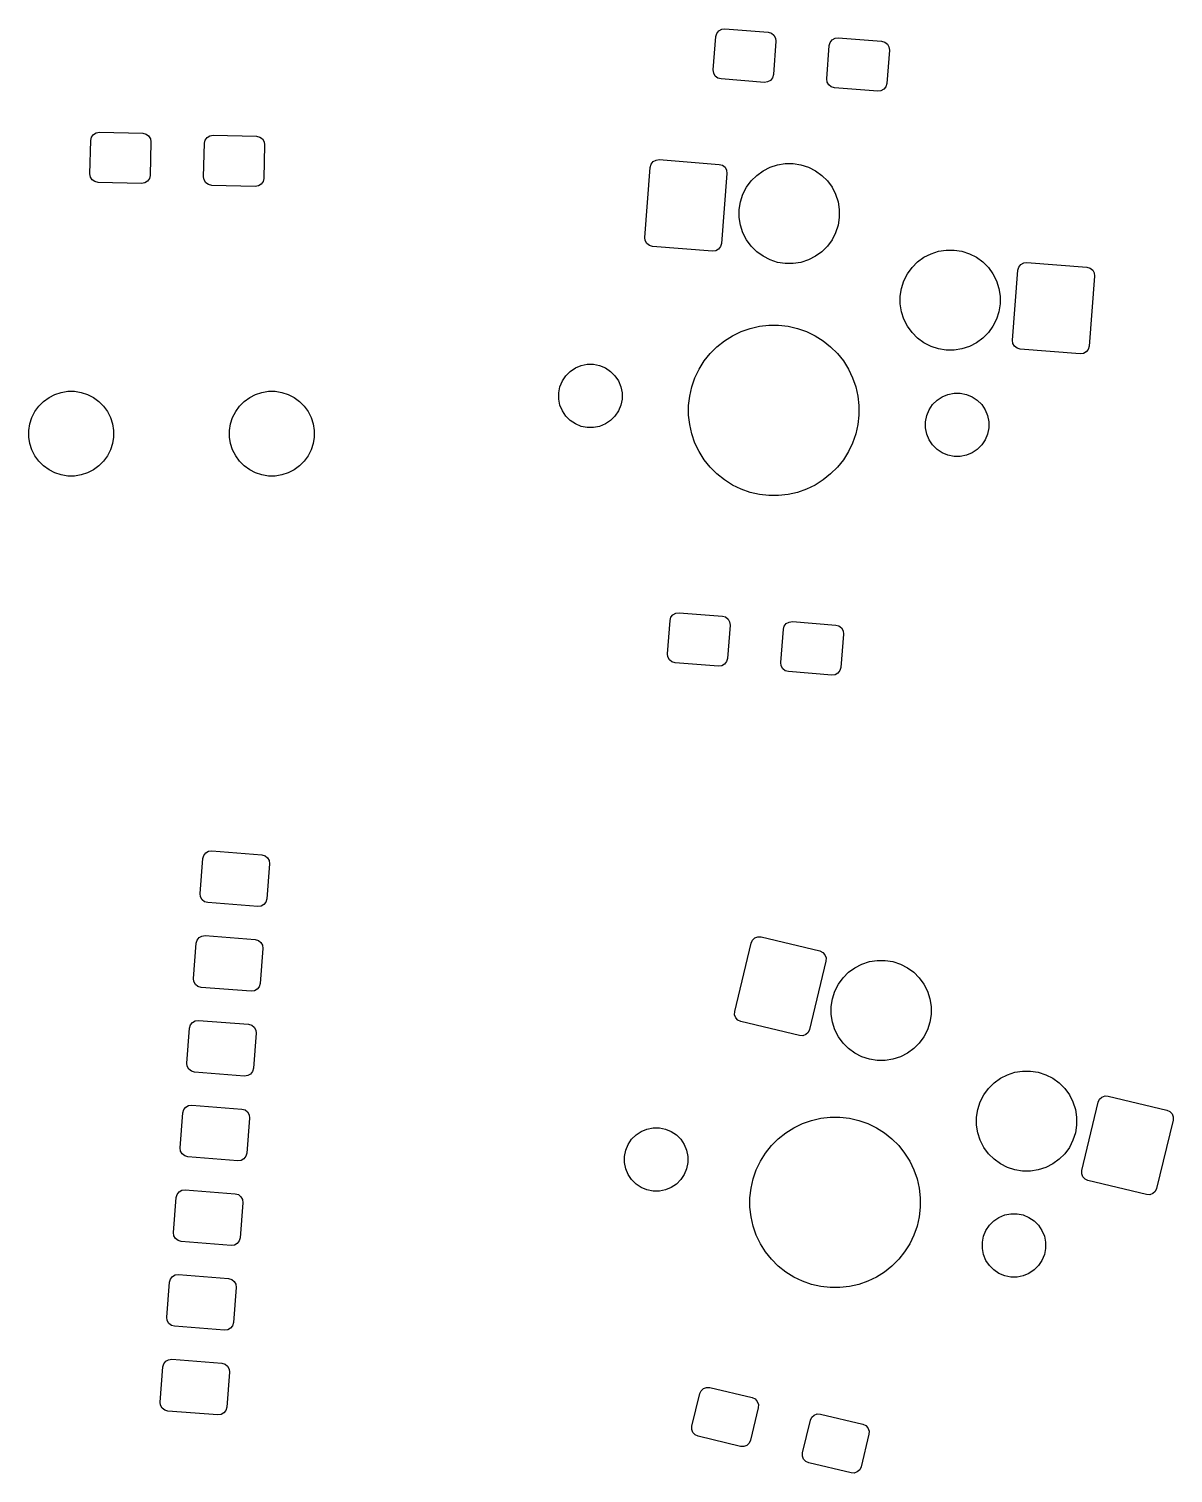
# Model space of a CAD drawing. Extents: x -173 to 103, y -39 to 58.
# Drawn here: x -110.72 to -76.5, y -30.31 to 12.85 of the extents above; entities that cross this region are included whole.
import ezdxf

# ---------------------------------------------------------------- set-up
doc = ezdxf.new("R2010")
doc.units = 0
doc.layers.add('BLACK', color=7, linetype='CONTINUOUS')

msp = doc.modelspace()

# ---------------------------------------------------------------- linework, layer by layer
at = {"layer": 'BLACK', "linetype": 'CONTINUOUS'}
for p, q in [((-90.250358, 11.62466), (-90.171899, 12.621577)), ((-90.171899, 12.621577), (-90.145421, 12.71546)), ((-90.145421, 12.71546), (-90.085032, 12.792064)), ((-90.085032, 12.792064), (-89.999924, 12.839726)), ((-89.999924, 12.839726), (-89.903055, 12.851191)), ((-89.903055, 12.851191), (-88.607062, 12.749195)), ((-88.607062, 12.749195), (-88.513179, 12.722717)), ((-88.513179, 12.722717), (-88.436575, 12.662328)), ((-88.436575, 12.662328), (-88.388913, 12.57722)), ((-88.388913, 12.57722), (-88.377448, 12.48035)), ((-86.755903, 12.4487), (-86.695514, 12.525304)), ((-86.695514, 12.525304), (-86.610406, 12.572966)), ((-86.610406, 12.572966), (-86.513537, 12.584431)), ((-86.513537, 12.584431), (-85.217544, 12.482435)), ((-88.377448, 12.48035), (-88.455907, 11.483433)), ((-86.86084, 11.3579), (-86.782381, 12.354817)), ((-86.782381, 12.354817), (-86.755903, 12.4487)), ((-85.217544, 12.482435), (-85.123661, 12.455957)), ((-85.123661, 12.455957), (-85.047057, 12.395568)), ((-84.98793, 12.21359), (-85.066389, 11.216673)), ((-85.047057, 12.395568), (-84.999395, 12.31046)), ((-84.999395, 12.31046), (-84.98793, 12.21359)), ((-90.238893, 11.52779), (-90.250358, 11.62466)), ((-90.191231, 11.442682), (-90.238893, 11.52779)), ((-90.114627, 11.382293), (-90.191231, 11.442682)), ((-90.020744, 11.355815), (-90.114627, 11.382293)), ((-88.724751, 11.253819), (-90.020744, 11.355815)), ((-88.627882, 11.265284), (-88.724751, 11.253819)), ((-88.542774, 11.312946), (-88.627882, 11.265284)), ((-88.482385, 11.38955), (-88.542774, 11.312946)), ((-88.455907, 11.483433), (-88.482385, 11.38955)), ((-86.849375, 11.26103), (-86.86084, 11.3579)), ((-86.801713, 11.175922), (-86.849375, 11.26103)), ((-86.725109, 11.115533), (-86.801713, 11.175922)), ((-86.631226, 11.089055), (-86.725109, 11.115533)), ((-85.335233, 10.987059), (-86.631226, 11.089055)), ((-85.238364, 10.998524), (-85.335233, 10.987059)), ((-85.153256, 11.046186), (-85.238364, 10.998524)), ((-85.092867, 11.12279), (-85.153256, 11.046186)), ((-85.066389, 11.216673), (-85.092867, 11.12279)), ((-108.890255, 8.520949), (-108.864078, 9.520606)), ((-108.864078, 9.520606), (-108.84255, 9.615746)), ((-108.84255, 9.615746), (-108.786253, 9.695406)), ((-108.786253, 9.695406), (-108.703756, 9.747457)), ((-108.703756, 9.747457), (-108.60762, 9.763976)), ((-108.60762, 9.763976), (-107.308065, 9.729946)), ((-107.308065, 9.729946), (-107.212925, 9.708418)), ((-107.212925, 9.708418), (-107.133265, 9.652121)), ((-107.133265, 9.652121), (-107.081214, 9.569624)), ((-107.081214, 9.569624), (-107.064695, 9.473487)), ((-105.465244, 9.431604), (-105.443716, 9.526744)), ((-105.443716, 9.526744), (-105.387419, 9.606404)), ((-105.387419, 9.606404), (-105.304922, 9.658455)), ((-105.304922, 9.658455), (-105.208786, 9.674974)), ((-105.208786, 9.674974), (-103.909231, 9.640944)), ((-103.909231, 9.640944), (-103.814091, 9.619416)), ((-103.814091, 9.619416), (-103.734431, 9.563119)), ((-103.734431, 9.563119), (-103.68238, 9.480622)), ((-107.064695, 9.473487), (-107.090872, 8.47383)), ((-105.491421, 8.431947), (-105.465244, 9.431604)), ((-103.665861, 9.384485), (-103.692038, 8.384828)), ((-103.68238, 9.480622), (-103.665861, 9.384485)), ((-92.299343, 6.619993), (-92.134579, 8.713519)), ((-92.134579, 8.713519), (-92.108101, 8.807402)), ((-92.108101, 8.807402), (-92.047712, 8.884006)), ((-92.047712, 8.884006), (-91.962604, 8.931669)), ((-91.962604, 8.931669), (-91.865735, 8.943134)), ((-91.865735, 8.943134), (-90.071284, 8.801907)), ((-90.071284, 8.801907), (-89.977401, 8.77543)), ((-89.977401, 8.77543), (-89.900797, 8.71504)), ((-89.900797, 8.71504), (-89.853134, 8.629932)), ((-88.76381, 8.612265), (-88.554087, 8.719124)), ((-88.554087, 8.719124), (-88.33023, 8.79186)), ((-88.33023, 8.79186), (-88.097751, 8.828681)), ((-88.097751, 8.828681), (-87.862373, 8.828681)), ((-87.862373, 8.828681), (-87.629894, 8.79186)), ((-87.629894, 8.79186), (-87.406037, 8.719124)), ((-87.406037, 8.719124), (-87.196314, 8.612265)), ((-108.873736, 8.424812), (-108.890255, 8.520949)), ((-108.821685, 8.342315), (-108.873736, 8.424812)), ((-108.742025, 8.286018), (-108.821685, 8.342315)), ((-108.646885, 8.26449), (-108.742025, 8.286018)), ((-107.34733, 8.23046), (-108.646885, 8.26449)), ((-107.251194, 8.246979), (-107.34733, 8.23046)), ((-107.168697, 8.29903), (-107.251194, 8.246979)), ((-107.1124, 8.37869), (-107.168697, 8.29903)), ((-107.090872, 8.47383), (-107.1124, 8.37869)), ((-105.474902, 8.33581), (-105.491421, 8.431947)), ((-105.422851, 8.253313), (-105.474902, 8.33581)), ((-105.343191, 8.197016), (-105.422851, 8.253313)), ((-103.769863, 8.210028), (-103.85236, 8.157977)), ((-103.713566, 8.289688), (-103.769863, 8.210028)), ((-103.692038, 8.384828), (-103.713566, 8.289688)), ((-89.841669, 8.533063), (-90.006433, 6.439537)), ((-89.853134, 8.629932), (-89.841669, 8.533063)), ((-89.259022, 8.117053), (-89.120671, 8.307477)), ((-89.120671, 8.307477), (-88.954234, 8.473914)), ((-88.954234, 8.473914), (-88.76381, 8.612265)), ((-87.196314, 8.612265), (-87.00589, 8.473914)), ((-87.00589, 8.473914), (-86.839453, 8.307477)), ((-86.839453, 8.307477), (-86.701102, 8.117053)), ((-105.248051, 8.175488), (-105.343191, 8.197016)), ((-103.948496, 8.141458), (-105.248051, 8.175488)), ((-103.85236, 8.157977), (-103.948496, 8.141458)), ((-89.438617, 7.683473), (-89.365881, 7.90733)), ((-89.365881, 7.90733), (-89.259022, 8.117053)), ((-86.701102, 8.117053), (-86.594243, 7.90733)), ((-86.594243, 7.90733), (-86.521507, 7.683473)), ((-89.475438, 7.450994), (-89.438617, 7.683473)), ((-89.475438, 7.215616), (-89.475438, 7.450994)), ((-86.521507, 7.683473), (-86.484686, 7.450994)), ((-86.484686, 7.450994), (-86.484686, 7.215616)), ((-89.438617, 6.983137), (-89.475438, 7.215616)), ((-89.365881, 6.75928), (-89.438617, 6.983137)), ((-86.521507, 6.983137), (-86.594243, 6.75928)), ((-86.484686, 7.215616), (-86.521507, 6.983137)), ((-92.287878, 6.523124), (-92.299343, 6.619993)), ((-92.240215, 6.438016), (-92.287878, 6.523124)), ((-89.259022, 6.549557), (-89.365881, 6.75928)), ((-89.120671, 6.359133), (-89.259022, 6.549557)), ((-86.701102, 6.549557), (-86.839453, 6.359133)), ((-86.594243, 6.75928), (-86.701102, 6.549557)), ((-92.163611, 6.377626), (-92.240215, 6.438016)), ((-92.069728, 6.351149), (-92.163611, 6.377626)), ((-90.275277, 6.209922), (-92.069728, 6.351149)), ((-90.178408, 6.221387), (-90.275277, 6.209922)), ((-90.0933, 6.26905), (-90.178408, 6.221387)), ((-90.032911, 6.345654), (-90.0933, 6.26905)), ((-90.006433, 6.439537), (-90.032911, 6.345654)), ((-88.954234, 6.192696), (-89.120671, 6.359133)), ((-88.76381, 6.054345), (-88.954234, 6.192696)), ((-88.554087, 5.947486), (-88.76381, 6.054345)), ((-87.196314, 6.054345), (-87.406037, 5.947486)), ((-87.00589, 6.192696), (-87.196314, 6.054345)), ((-86.839453, 6.359133), (-87.00589, 6.192696)), ((-83.951834, 6.026752), (-83.742111, 6.133611)), ((-83.742111, 6.133611), (-83.518254, 6.206347)), ((-83.518254, 6.206347), (-83.285775, 6.243168)), ((-83.285775, 6.243168), (-83.050397, 6.243168)), ((-83.050397, 6.243168), (-82.817918, 6.206347)), ((-82.817918, 6.206347), (-82.594061, 6.133611)), ((-82.594061, 6.133611), (-82.384338, 6.026752)), ((-88.33023, 5.87475), (-88.554087, 5.947486)), ((-88.097751, 5.837929), (-88.33023, 5.87475)), ((-87.862373, 5.837929), (-88.097751, 5.837929)), ((-87.629894, 5.87475), (-87.862373, 5.837929)), ((-87.406037, 5.947486), (-87.629894, 5.87475)), ((-84.447046, 5.53154), (-84.308695, 5.721964)), ((-84.308695, 5.721964), (-84.142258, 5.888401)), ((-84.142258, 5.888401), (-83.951834, 6.026752)), ((-82.384338, 6.026752), (-82.193914, 5.888401)), ((-82.193914, 5.888401), (-82.027477, 5.721964)), ((-82.027477, 5.721964), (-81.889126, 5.53154)), ((-81.306479, 3.548033), (-81.141715, 5.641559)), ((-81.141715, 5.641559), (-81.115237, 5.735442)), ((-81.115237, 5.735442), (-81.054848, 5.812046)), ((-81.054848, 5.812046), (-80.96974, 5.859709)), ((-80.96974, 5.859709), (-80.872871, 5.871174)), ((-80.872871, 5.871174), (-79.07842, 5.729947)), ((-79.07842, 5.729947), (-78.984537, 5.70347)), ((-78.984537, 5.70347), (-78.907933, 5.64308)), ((-78.907933, 5.64308), (-78.86027, 5.557972)), ((-84.626641, 5.09796), (-84.553905, 5.321817)), ((-84.553905, 5.321817), (-84.447046, 5.53154)), ((-81.889126, 5.53154), (-81.782267, 5.321817)), ((-81.782267, 5.321817), (-81.709531, 5.09796)), ((-78.848805, 5.461103), (-79.013569, 3.367577)), ((-78.86027, 5.557972), (-78.848805, 5.461103)), ((-84.663462, 4.865481), (-84.626641, 5.09796)), ((-84.663462, 4.630103), (-84.663462, 4.865481)), ((-81.709531, 5.09796), (-81.67271, 4.865481)), ((-81.67271, 4.865481), (-81.67271, 4.630103)), ((-84.626641, 4.397624), (-84.663462, 4.630103)), ((-84.553905, 4.173767), (-84.626641, 4.397624)), ((-81.709531, 4.397624), (-81.782267, 4.173767)), ((-81.67271, 4.630103), (-81.709531, 4.397624)), ((-89.418814, 3.807386), (-89.148902, 3.901832)), ((-89.148902, 3.901832), (-88.870112, 3.965464)), ((-88.870112, 3.965464), (-88.585951, 3.997481)), ((-88.585951, 3.997481), (-88.299991, 3.997481)), ((-88.299991, 3.997481), (-88.01583, 3.965464)), ((-88.01583, 3.965464), (-87.73704, 3.901832)), ((-87.73704, 3.901832), (-87.467128, 3.807386)), ((-84.447046, 3.964044), (-84.553905, 4.173767)), ((-84.308695, 3.77362), (-84.447046, 3.964044)), ((-81.889126, 3.964044), (-82.027477, 3.77362)), ((-81.782267, 4.173767), (-81.889126, 3.964044)), ((-90.142155, 3.352881), (-89.918583, 3.531173)), ((-89.918583, 3.531173), (-89.676454, 3.683313)), ((-89.676454, 3.683313), (-89.418814, 3.807386)), ((-87.467128, 3.807386), (-87.209488, 3.683313)), ((-87.209488, 3.683313), (-86.967359, 3.531173)), ((-86.967359, 3.531173), (-86.743787, 3.352881)), ((-84.142258, 3.607183), (-84.308695, 3.77362)), ((-83.951834, 3.468832), (-84.142258, 3.607183)), ((-83.742111, 3.361973), (-83.951834, 3.468832)), ((-82.384338, 3.468832), (-82.594061, 3.361973)), ((-82.193914, 3.607183), (-82.384338, 3.468832)), ((-82.027477, 3.77362), (-82.193914, 3.607183)), ((-81.295014, 3.451164), (-81.306479, 3.548033)), ((-90.522651, 2.927105), (-90.344359, 3.150677)), ((-90.344359, 3.150677), (-90.142155, 3.352881)), ((-86.743787, 3.352881), (-86.541583, 3.150677)), ((-86.541583, 3.150677), (-86.363291, 2.927105)), ((-83.518254, 3.289237), (-83.742111, 3.361973)), ((-83.285775, 3.252416), (-83.518254, 3.289237)), ((-83.050397, 3.252416), (-83.285775, 3.252416)), ((-82.817918, 3.289237), (-83.050397, 3.252416)), ((-82.594061, 3.361973), (-82.817918, 3.289237)), ((-81.247351, 3.366056), (-81.295014, 3.451164)), ((-81.170747, 3.305666), (-81.247351, 3.366056)), ((-81.076864, 3.279189), (-81.170747, 3.305666)), ((-79.282413, 3.137962), (-81.076864, 3.279189)), ((-79.185544, 3.149427), (-79.282413, 3.137962)), ((-79.100436, 3.19709), (-79.185544, 3.149427)), ((-79.040047, 3.273694), (-79.100436, 3.19709)), ((-79.013569, 3.367577), (-79.040047, 3.273694)), ((-94.660376, 2.485692), (-94.52869, 2.617378)), ((-94.52869, 2.617378), (-94.373843, 2.720843)), ((-94.373843, 2.720843), (-94.201786, 2.792111)), ((-94.201786, 2.792111), (-94.019132, 2.828443)), ((-94.019132, 2.828443), (-93.8329, 2.828443)), ((-93.8329, 2.828443), (-93.650246, 2.792111)), ((-93.650246, 2.792111), (-93.478189, 2.720843)), ((-93.478189, 2.720843), (-93.323342, 2.617378)), ((-93.323342, 2.617378), (-93.191656, 2.485692)), ((-90.798864, 2.427336), (-90.674791, 2.684976)), ((-90.674791, 2.684976), (-90.522651, 2.927105)), ((-86.363291, 2.927105), (-86.211151, 2.684976)), ((-86.211151, 2.684976), (-86.087078, 2.427336)), ((-94.871441, 1.976134), (-94.835109, 2.158788)), ((-94.835109, 2.158788), (-94.763841, 2.330845)), ((-94.763841, 2.330845), (-94.660376, 2.485692)), ((-93.191656, 2.485692), (-93.088191, 2.330845)), ((-93.088191, 2.330845), (-93.016923, 2.158788)), ((-93.016923, 2.158788), (-92.980591, 1.976134)), ((-90.89331, 2.157424), (-90.798864, 2.427336)), ((-86.087078, 2.427336), (-85.992632, 2.157424)), ((-110.273771, 1.720598), (-110.112545, 1.837735)), ((-110.112545, 1.837735), (-109.93498, 1.928209)), ((-109.93498, 1.928209), (-109.745448, 1.989792)), ((-109.745448, 1.989792), (-109.548615, 2.020967)), ((-109.548615, 2.020967), (-109.349329, 2.020967)), ((-109.349329, 2.020967), (-109.152496, 1.989792)), ((-109.152496, 1.989792), (-108.962964, 1.928209)), ((-108.962964, 1.928209), (-108.785399, 1.837735)), ((-108.785399, 1.837735), (-108.624173, 1.720598)), ((-104.273771, 1.720598), (-104.112545, 1.837735)), ((-104.112545, 1.837735), (-103.93498, 1.928209)), ((-103.93498, 1.928209), (-103.745448, 1.989792)), ((-103.745448, 1.989792), (-103.548615, 2.020967)), ((-103.548615, 2.020967), (-103.349329, 2.020967)), ((-103.349329, 2.020967), (-103.152496, 1.989792)), ((-103.152496, 1.989792), (-102.962964, 1.928209)), ((-102.962964, 1.928209), (-102.785399, 1.837735)), ((-102.785399, 1.837735), (-102.624173, 1.720598)), ((-94.871441, 1.789902), (-94.871441, 1.976134)), ((-94.835109, 1.607248), (-94.871441, 1.789902)), ((-92.980591, 1.789902), (-93.016923, 1.607248)), ((-92.980591, 1.976134), (-92.980591, 1.789902)), ((-90.988959, 1.594473), (-90.956942, 1.878634)), ((-90.956942, 1.878634), (-90.89331, 2.157424)), ((-85.992632, 2.157424), (-85.929, 1.878634)), ((-85.929, 1.878634), (-85.896983, 1.594473)), ((-83.694286, 1.622642), (-83.5626, 1.754328)), ((-83.5626, 1.754328), (-83.407753, 1.857793)), ((-83.407753, 1.857793), (-83.235696, 1.929061)), ((-83.235696, 1.929061), (-83.053042, 1.965393)), ((-83.053042, 1.965393), (-82.86681, 1.965393)), ((-82.86681, 1.965393), (-82.684156, 1.929061)), ((-82.684156, 1.929061), (-82.512099, 1.857793)), ((-82.512099, 1.857793), (-82.357252, 1.754328)), ((-82.357252, 1.754328), (-82.225566, 1.622642)), ((-110.622299, 1.24089), (-110.531825, 1.418455)), ((-110.531825, 1.418455), (-110.414688, 1.579681)), ((-110.414688, 1.579681), (-110.273771, 1.720598)), ((-108.624173, 1.720598), (-108.483256, 1.579681)), ((-108.483256, 1.579681), (-108.366119, 1.418455)), ((-108.366119, 1.418455), (-108.275645, 1.24089)), ((-104.622299, 1.24089), (-104.531825, 1.418455)), ((-104.531825, 1.418455), (-104.414688, 1.579681)), ((-104.414688, 1.579681), (-104.273771, 1.720598)), ((-102.624173, 1.720598), (-102.483256, 1.579681)), ((-102.483256, 1.579681), (-102.366119, 1.418455)), ((-102.366119, 1.418455), (-102.275645, 1.24089)), ((-94.763841, 1.435191), (-94.835109, 1.607248)), ((-94.660376, 1.280344), (-94.763841, 1.435191)), ((-93.088191, 1.435191), (-93.191656, 1.280344)), ((-93.016923, 1.607248), (-93.088191, 1.435191)), ((-90.988959, 1.308513), (-90.988959, 1.594473)), ((-90.956942, 1.024352), (-90.988959, 1.308513)), ((-85.896983, 1.308513), (-85.929, 1.024352)), ((-85.896983, 1.594473), (-85.896983, 1.308513)), ((-83.905351, 1.113084), (-83.869019, 1.295738)), ((-83.869019, 1.295738), (-83.797751, 1.467795)), ((-83.797751, 1.467795), (-83.694286, 1.622642)), ((-82.225566, 1.622642), (-82.122101, 1.467795)), ((-82.122101, 1.467795), (-82.050833, 1.295738)), ((-82.050833, 1.295738), (-82.014501, 1.113084)), ((-110.715057, 0.854525), (-110.683882, 1.051358)), ((-110.683882, 1.051358), (-110.622299, 1.24089)), ((-108.275645, 1.24089), (-108.214062, 1.051358)), ((-108.214062, 1.051358), (-108.182887, 0.854525)), ((-104.715057, 0.854525), (-104.683882, 1.051358)), ((-104.683882, 1.051358), (-104.622299, 1.24089)), ((-102.275645, 1.24089), (-102.214062, 1.051358)), ((-102.214062, 1.051358), (-102.182887, 0.854525)), ((-94.52869, 1.148658), (-94.660376, 1.280344)), ((-94.373843, 1.045193), (-94.52869, 1.148658)), ((-94.201786, 0.973925), (-94.373843, 1.045193)), ((-94.019132, 0.937593), (-94.201786, 0.973925)), ((-93.8329, 0.937593), (-94.019132, 0.937593)), ((-93.650246, 0.973925), (-93.8329, 0.937593)), ((-93.478189, 1.045193), (-93.650246, 0.973925)), ((-93.323342, 1.148658), (-93.478189, 1.045193)), ((-93.191656, 1.280344), (-93.323342, 1.148658)), ((-90.89331, 0.745562), (-90.956942, 1.024352)), ((-85.929, 1.024352), (-85.992632, 0.745562)), ((-83.905351, 0.926852), (-83.905351, 1.113084)), ((-83.869019, 0.744198), (-83.905351, 0.926852)), ((-82.014501, 0.926852), (-82.050833, 0.744198)), ((-82.014501, 1.113084), (-82.014501, 0.926852)), ((-110.715057, 0.655239), (-110.715057, 0.854525)), ((-110.683882, 0.458406), (-110.715057, 0.655239)), ((-110.622299, 0.268874), (-110.683882, 0.458406)), ((-108.214062, 0.458406), (-108.275645, 0.268874)), ((-108.182887, 0.655239), (-108.214062, 0.458406)), ((-108.182887, 0.854525), (-108.182887, 0.655239)), ((-104.715057, 0.655239), (-104.715057, 0.854525)), ((-104.683882, 0.458406), (-104.715057, 0.655239)), ((-104.622299, 0.268874), (-104.683882, 0.458406)), ((-102.214062, 0.458406), (-102.275645, 0.268874)), ((-102.182887, 0.655239), (-102.214062, 0.458406)), ((-102.182887, 0.854525), (-102.182887, 0.655239)), ((-90.798864, 0.47565), (-90.89331, 0.745562)), ((-90.674791, 0.21801), (-90.798864, 0.47565)), ((-86.087078, 0.47565), (-86.211151, 0.21801)), ((-85.992632, 0.745562), (-86.087078, 0.47565)), ((-83.797751, 0.572141), (-83.869019, 0.744198)), ((-83.694286, 0.417294), (-83.797751, 0.572141)), ((-82.122101, 0.572141), (-82.225566, 0.417294)), ((-82.050833, 0.744198), (-82.122101, 0.572141)), ((-110.531825, 0.091309), (-110.622299, 0.268874)), ((-110.414688, -0.069917), (-110.531825, 0.091309)), ((-108.366119, 0.091309), (-108.483256, -0.069917)), ((-108.275645, 0.268874), (-108.366119, 0.091309)), ((-104.531825, 0.091309), (-104.622299, 0.268874)), ((-104.414688, -0.069917), (-104.531825, 0.091309)), ((-102.366119, 0.091309), (-102.483256, -0.069917)), ((-102.275645, 0.268874), (-102.366119, 0.091309)), ((-90.522651, -0.024119), (-90.674791, 0.21801)), ((-86.211151, 0.21801), (-86.363291, -0.024119)), ((-83.5626, 0.285608), (-83.694286, 0.417294)), ((-83.407753, 0.182143), (-83.5626, 0.285608)), ((-83.235696, 0.110875), (-83.407753, 0.182143)), ((-83.053042, 0.074543), (-83.235696, 0.110875)), ((-82.86681, 0.074543), (-83.053042, 0.074543)), ((-82.684156, 0.110875), (-82.86681, 0.074543)), ((-82.512099, 0.182143), (-82.684156, 0.110875)), ((-82.357252, 0.285608), (-82.512099, 0.182143)), ((-82.225566, 0.417294), (-82.357252, 0.285608)), ((-110.273771, -0.210834), (-110.414688, -0.069917)), ((-110.112545, -0.327971), (-110.273771, -0.210834)), ((-109.93498, -0.418445), (-110.112545, -0.327971)), ((-109.745448, -0.480028), (-109.93498, -0.418445)), ((-108.962964, -0.418445), (-109.152496, -0.480028)), ((-108.785399, -0.327971), (-108.962964, -0.418445)), ((-108.624173, -0.210834), (-108.785399, -0.327971)), ((-108.483256, -0.069917), (-108.624173, -0.210834)), ((-104.273771, -0.210834), (-104.414688, -0.069917)), ((-104.112545, -0.327971), (-104.273771, -0.210834)), ((-103.93498, -0.418445), (-104.112545, -0.327971)), ((-103.745448, -0.480028), (-103.93498, -0.418445)), ((-102.962964, -0.418445), (-103.152496, -0.480028)), ((-102.785399, -0.327971), (-102.962964, -0.418445)), ((-102.624173, -0.210834), (-102.785399, -0.327971)), ((-102.483256, -0.069917), (-102.624173, -0.210834)), ((-90.344359, -0.247691), (-90.522651, -0.024119)), ((-90.142155, -0.449895), (-90.344359, -0.247691)), ((-86.541583, -0.247691), (-86.743787, -0.449895)), ((-86.363291, -0.024119), (-86.541583, -0.247691)), ((-109.548615, -0.511203), (-109.745448, -0.480028)), ((-109.349329, -0.511203), (-109.548615, -0.511203)), ((-109.152496, -0.480028), (-109.349329, -0.511203)), ((-103.548615, -0.511203), (-103.745448, -0.480028)), ((-103.349329, -0.511203), (-103.548615, -0.511203)), ((-103.152496, -0.480028), (-103.349329, -0.511203)), ((-89.918583, -0.628187), (-90.142155, -0.449895)), ((-89.676454, -0.780327), (-89.918583, -0.628187)), ((-89.418814, -0.9044), (-89.676454, -0.780327)), ((-87.209488, -0.780327), (-87.467128, -0.9044)), ((-86.967359, -0.628187), (-87.209488, -0.780327)), ((-86.743787, -0.449895), (-86.967359, -0.628187)), ((-89.148902, -0.998846), (-89.418814, -0.9044)), ((-88.870112, -1.062478), (-89.148902, -0.998846)), ((-88.585951, -1.094495), (-88.870112, -1.062478)), ((-88.299991, -1.094495), (-88.585951, -1.094495)), ((-88.01583, -1.062478), (-88.299991, -1.094495)), ((-87.73704, -0.998846), (-88.01583, -1.062478)), ((-87.467128, -0.9044), (-87.73704, -0.998846)), ((-91.544939, -4.824476), (-91.518461, -4.730593)), ((-91.518461, -4.730593), (-91.458072, -4.653989)), ((-91.458072, -4.653989), (-91.372964, -4.606327)), ((-91.372964, -4.606327), (-91.276095, -4.594862)), ((-91.276095, -4.594862), (-89.980102, -4.696858)), ((-89.980102, -4.696858), (-89.886219, -4.723336)), ((-89.886219, -4.723336), (-89.809615, -4.783725)), ((-91.623398, -5.821393), (-91.544939, -4.824476)), ((-89.750488, -4.965703), (-89.828947, -5.96262)), ((-89.809615, -4.783725), (-89.761953, -4.868833)), ((-89.761953, -4.868833), (-89.750488, -4.965703)), ((-88.23388, -6.088153), (-88.155421, -5.091236)), ((-88.155421, -5.091236), (-88.128943, -4.997353)), ((-88.128943, -4.997353), (-88.068554, -4.920749)), ((-88.068554, -4.920749), (-87.983446, -4.873087)), ((-87.983446, -4.873087), (-87.886577, -4.861622)), ((-87.886577, -4.861622), (-86.590584, -4.963618)), ((-86.590584, -4.963618), (-86.496701, -4.990096)), ((-86.496701, -4.990096), (-86.420097, -5.050485)), ((-86.420097, -5.050485), (-86.372435, -5.135593)), ((-86.372435, -5.135593), (-86.36097, -5.232463)), ((-86.36097, -5.232463), (-86.439429, -6.22938)), ((-91.611933, -5.918263), (-91.623398, -5.821393)), ((-91.564271, -6.003371), (-91.611933, -5.918263)), ((-91.487667, -6.06376), (-91.564271, -6.003371)), ((-89.828947, -5.96262), (-89.855425, -6.056503)), ((-91.393784, -6.090238), (-91.487667, -6.06376)), ((-90.097791, -6.192234), (-91.393784, -6.090238)), ((-90.000922, -6.180769), (-90.097791, -6.192234)), ((-89.915814, -6.133107), (-90.000922, -6.180769)), ((-89.855425, -6.056503), (-89.915814, -6.133107)), ((-88.222415, -6.185023), (-88.23388, -6.088153)), ((-88.174753, -6.270131), (-88.222415, -6.185023)), ((-88.098149, -6.33052), (-88.174753, -6.270131)), ((-88.004266, -6.356998), (-88.098149, -6.33052)), ((-86.708273, -6.458994), (-88.004266, -6.356998)), ((-86.611404, -6.447529), (-86.708273, -6.458994)), ((-86.526296, -6.399867), (-86.611404, -6.447529)), ((-86.465907, -6.323263), (-86.526296, -6.399867)), ((-86.439429, -6.22938), (-86.465907, -6.323263)), ((-105.59466, -12.989526), (-105.512278, -11.942762)), ((-105.512278, -11.942762), (-105.485801, -11.848879)), ((-105.485801, -11.848879), (-105.425411, -11.772275)), ((-105.425411, -11.772275), (-105.340303, -11.724613)), ((-105.340303, -11.724613), (-105.243434, -11.713148)), ((-105.243434, -11.713148), (-103.748058, -11.830836)), ((-103.748058, -11.830836), (-103.654175, -11.857314)), ((-103.654175, -11.857314), (-103.577571, -11.917703)), ((-103.577571, -11.917703), (-103.529909, -12.002811)), ((-103.529909, -12.002811), (-103.518444, -12.09968)), ((-103.518444, -12.09968), (-103.600826, -13.146444)), ((-105.583195, -13.086395), (-105.59466, -12.989526)), ((-105.535533, -13.171503), (-105.583195, -13.086395)), ((-105.458929, -13.231892), (-105.535533, -13.171503)), ((-105.365046, -13.25837), (-105.458929, -13.231892)), ((-103.86967, -13.376058), (-105.365046, -13.25837)), ((-103.772801, -13.364593), (-103.86967, -13.376058)), ((-103.687693, -13.316931), (-103.772801, -13.364593)), ((-103.627303, -13.240327), (-103.687693, -13.316931)), ((-103.600826, -13.146444), (-103.627303, -13.240327)), ((-105.793946, -15.521696), (-105.711564, -14.474932)), ((-105.711564, -14.474932), (-105.685087, -14.381049)), ((-105.685087, -14.381049), (-105.624697, -14.304445)), ((-105.624697, -14.304445), (-105.539589, -14.256783)), ((-105.539589, -14.256783), (-105.44272, -14.245318)), ((-105.44272, -14.245318), (-103.947344, -14.363006)), ((-103.947344, -14.363006), (-103.853461, -14.389484)), ((-103.853461, -14.389484), (-103.776857, -14.449873)), ((-103.71773, -14.63185), (-103.800112, -15.678614)), ((-103.776857, -14.449873), (-103.729195, -14.534981)), ((-103.729195, -14.534981), (-103.71773, -14.63185)), ((-89.610155, -16.51065), (-89.11992, -14.468673)), ((-89.11992, -14.468673), (-89.079082, -14.380088)), ((-89.079082, -14.380088), (-89.007452, -14.313874)), ((-89.007452, -14.313874), (-88.915936, -14.280113)), ((-88.915936, -14.280113), (-88.818466, -14.283942)), ((-88.818466, -14.283942), (-87.0682, -14.704144)), ((-86.883469, -15.005598), (-87.373704, -17.047575)), ((-87.0682, -14.704144), (-86.979615, -14.744982)), ((-86.979615, -14.744982), (-86.913401, -14.816612)), ((-86.913401, -14.816612), (-86.879639, -14.908128)), ((-86.879639, -14.908128), (-86.883469, -15.005598)), ((-86.016213, -15.202844), (-85.80649, -15.095985)), ((-85.80649, -15.095985), (-85.582633, -15.023249)), ((-85.582633, -15.023249), (-85.350154, -14.986428)), ((-85.350154, -14.986428), (-85.114776, -14.986428)), ((-85.114776, -14.986428), (-84.882297, -15.023249)), ((-84.882297, -15.023249), (-84.65844, -15.095985)), ((-84.65844, -15.095985), (-84.448717, -15.202844)), ((-105.782481, -15.618565), (-105.793946, -15.521696)), ((-86.511425, -15.698056), (-86.373074, -15.507632)), ((-86.373074, -15.507632), (-86.206637, -15.341195)), ((-86.206637, -15.341195), (-86.016213, -15.202844)), ((-84.448717, -15.202844), (-84.258293, -15.341195)), ((-84.258293, -15.341195), (-84.091856, -15.507632)), ((-84.091856, -15.507632), (-83.953505, -15.698056)), ((-105.734819, -15.703673), (-105.782481, -15.618565)), ((-105.658215, -15.764062), (-105.734819, -15.703673)), ((-105.564332, -15.79054), (-105.658215, -15.764062)), ((-104.068956, -15.908228), (-105.564332, -15.79054)), ((-103.972087, -15.896763), (-104.068956, -15.908228)), ((-103.886979, -15.849101), (-103.972087, -15.896763)), ((-103.826589, -15.772497), (-103.886979, -15.849101)), ((-103.800112, -15.678614), (-103.826589, -15.772497)), ((-86.69102, -16.131636), (-86.618284, -15.907779)), ((-86.618284, -15.907779), (-86.511425, -15.698056)), ((-83.953505, -15.698056), (-83.846646, -15.907779)), ((-83.846646, -15.907779), (-83.77391, -16.131636)), ((-86.727841, -16.364115), (-86.69102, -16.131636)), ((-86.727841, -16.599493), (-86.727841, -16.364115)), ((-83.77391, -16.131636), (-83.737089, -16.364115)), ((-83.737089, -16.364115), (-83.737089, -16.599493)), ((-105.823983, -16.836615), (-105.738875, -16.788953)), ((-105.738875, -16.788953), (-105.642006, -16.777488)), ((-105.642006, -16.777488), (-104.14663, -16.895176)), ((-89.613985, -16.60812), (-89.610155, -16.51065)), ((-89.580223, -16.699636), (-89.613985, -16.60812)), ((-89.514009, -16.771266), (-89.580223, -16.699636)), ((-89.425424, -16.812104), (-89.514009, -16.771266)), ((-87.675158, -17.232306), (-89.425424, -16.812104)), ((-86.69102, -16.831972), (-86.727841, -16.599493)), ((-83.737089, -16.599493), (-83.77391, -16.831972)), ((-105.993232, -18.053866), (-105.91085, -17.007102)), ((-105.91085, -17.007102), (-105.884373, -16.913219)), ((-105.884373, -16.913219), (-105.823983, -16.836615)), ((-104.14663, -16.895176), (-104.052747, -16.921654)), ((-104.052747, -16.921654), (-103.976143, -16.982043)), ((-103.917016, -17.16402), (-103.999398, -18.210784)), ((-103.976143, -16.982043), (-103.928481, -17.067151)), ((-103.928481, -17.067151), (-103.917016, -17.16402)), ((-87.577688, -17.236135), (-87.675158, -17.232306)), ((-87.486172, -17.202374), (-87.577688, -17.236135)), ((-87.414542, -17.13616), (-87.486172, -17.202374)), ((-87.373704, -17.047575), (-87.414542, -17.13616)), ((-86.618284, -17.055829), (-86.69102, -16.831972)), ((-86.511425, -17.265552), (-86.618284, -17.055829)), ((-83.846646, -17.055829), (-83.953505, -17.265552)), ((-83.77391, -16.831972), (-83.846646, -17.055829)), ((-86.373074, -17.455976), (-86.511425, -17.265552)), ((-86.206637, -17.622413), (-86.373074, -17.455976)), ((-86.016213, -17.760764), (-86.206637, -17.622413)), ((-84.258293, -17.622413), (-84.448717, -17.760764)), ((-84.091856, -17.455976), (-84.258293, -17.622413)), ((-83.953505, -17.265552), (-84.091856, -17.455976)), ((-105.981767, -18.150735), (-105.993232, -18.053866)), ((-85.80649, -17.867623), (-86.016213, -17.760764)), ((-85.582633, -17.940359), (-85.80649, -17.867623)), ((-85.350154, -17.97718), (-85.582633, -17.940359)), ((-85.114776, -17.97718), (-85.350154, -17.97718)), ((-84.882297, -17.940359), (-85.114776, -17.97718)), ((-84.65844, -17.867623), (-84.882297, -17.940359)), ((-84.448717, -17.760764), (-84.65844, -17.867623)), ((-105.934105, -18.235843), (-105.981767, -18.150735)), ((-105.857501, -18.296232), (-105.934105, -18.235843)), ((-105.763618, -18.32271), (-105.857501, -18.296232)), ((-104.268242, -18.440398), (-105.763618, -18.32271)), ((-104.171373, -18.428933), (-104.268242, -18.440398)), ((-104.086265, -18.381271), (-104.171373, -18.428933)), ((-104.025875, -18.304667), (-104.086265, -18.381271)), ((-103.999398, -18.210784), (-104.025875, -18.304667)), ((-81.858368, -18.647636), (-81.667944, -18.509285)), ((-81.667944, -18.509285), (-81.458221, -18.402426)), ((-81.458221, -18.402426), (-81.234364, -18.32969)), ((-81.234364, -18.32969), (-81.001885, -18.292869)), ((-81.001885, -18.292869), (-80.766507, -18.292869)), ((-80.766507, -18.292869), (-80.534028, -18.32969)), ((-80.534028, -18.32969), (-80.310171, -18.402426)), ((-80.310171, -18.402426), (-80.100448, -18.509285)), ((-80.100448, -18.509285), (-79.910024, -18.647636)), ((-82.163156, -19.004497), (-82.024805, -18.814073)), ((-82.024805, -18.814073), (-81.858368, -18.647636)), ((-79.910024, -18.647636), (-79.743587, -18.814073)), ((-79.743587, -18.814073), (-79.605236, -19.004497)), ((-106.083659, -19.445389), (-106.023269, -19.368785)), ((-106.023269, -19.368785), (-105.938161, -19.321123)), ((-105.938161, -19.321123), (-105.841292, -19.309658)), ((-105.841292, -19.309658), (-104.345916, -19.427346)), ((-82.342751, -19.438077), (-82.270015, -19.21422)), ((-82.270015, -19.21422), (-82.163156, -19.004497)), ((-79.605236, -19.004497), (-79.498377, -19.21422)), ((-79.498377, -19.21422), (-79.425641, -19.438077)), ((-79.233192, -21.264452), (-78.742957, -19.222475)), ((-78.742957, -19.222475), (-78.702119, -19.13389)), ((-78.702119, -19.13389), (-78.630489, -19.067676)), ((-78.630489, -19.067676), (-78.538973, -19.033915)), ((-78.538973, -19.033915), (-78.441503, -19.037744)), ((-78.441503, -19.037744), (-76.691237, -19.457946)), ((-106.192518, -20.586036), (-106.110136, -19.539272)), ((-106.110136, -19.539272), (-106.083659, -19.445389)), ((-104.345916, -19.427346), (-104.252033, -19.453824)), ((-104.252033, -19.453824), (-104.175429, -19.514213)), ((-104.116302, -19.69619), (-104.198684, -20.742954)), ((-104.175429, -19.514213), (-104.127767, -19.599321)), ((-104.127767, -19.599321), (-104.116302, -19.69619)), ((-87.585636, -19.862894), (-87.315724, -19.768448)), ((-87.315724, -19.768448), (-87.036934, -19.704816)), ((-87.036934, -19.704816), (-86.752773, -19.672799)), ((-86.752773, -19.672799), (-86.466813, -19.672799)), ((-86.466813, -19.672799), (-86.182652, -19.704816)), ((-86.182652, -19.704816), (-85.903862, -19.768448)), ((-85.903862, -19.768448), (-85.63395, -19.862894)), ((-82.379572, -19.670556), (-82.342751, -19.438077)), ((-82.379572, -19.905934), (-82.379572, -19.670556)), ((-79.425641, -19.438077), (-79.38882, -19.670556)), ((-79.38882, -19.670556), (-79.38882, -19.905934)), ((-76.506506, -19.7594), (-76.996741, -21.801377)), ((-76.691237, -19.457946), (-76.602652, -19.498784)), ((-76.602652, -19.498784), (-76.536438, -19.570414)), ((-76.536438, -19.570414), (-76.502676, -19.66193)), ((-76.502676, -19.66193), (-76.506506, -19.7594)), ((-92.692188, -20.332163), (-92.560502, -20.200477)), ((-92.560502, -20.200477), (-92.405655, -20.097012)), ((-92.405655, -20.097012), (-92.233598, -20.025744)), ((-92.233598, -20.025744), (-92.050944, -19.989412)), ((-92.050944, -19.989412), (-91.864712, -19.989412)), ((-91.864712, -19.989412), (-91.682058, -20.025744)), ((-91.682058, -20.025744), (-91.510001, -20.097012)), ((-91.510001, -20.097012), (-91.355154, -20.200477)), ((-91.355154, -20.200477), (-91.223468, -20.332163)), ((-88.308977, -20.317399), (-88.085405, -20.139107)), ((-88.085405, -20.139107), (-87.843276, -19.986967)), ((-87.843276, -19.986967), (-87.585636, -19.862894)), ((-85.63395, -19.862894), (-85.37631, -19.986967)), ((-85.37631, -19.986967), (-85.134181, -20.139107)), ((-85.134181, -20.139107), (-84.910609, -20.317399)), ((-82.342751, -20.138413), (-82.379572, -19.905934)), ((-82.270015, -20.36227), (-82.342751, -20.138413)), ((-79.425641, -20.138413), (-79.498377, -20.36227)), ((-79.38882, -19.905934), (-79.425641, -20.138413)), ((-106.181053, -20.682905), (-106.192518, -20.586036)), ((-106.133391, -20.768013), (-106.181053, -20.682905)), ((-92.903253, -20.841721), (-92.866921, -20.659067)), ((-92.866921, -20.659067), (-92.795653, -20.48701)), ((-92.795653, -20.48701), (-92.692188, -20.332163)), ((-91.223468, -20.332163), (-91.120003, -20.48701)), ((-91.120003, -20.48701), (-91.048735, -20.659067)), ((-91.048735, -20.659067), (-91.012403, -20.841721)), ((-88.689473, -20.743175), (-88.511181, -20.519603)), ((-88.511181, -20.519603), (-88.308977, -20.317399)), ((-84.910609, -20.317399), (-84.708405, -20.519603)), ((-84.708405, -20.519603), (-84.530113, -20.743175)), ((-82.163156, -20.571993), (-82.270015, -20.36227)), ((-82.024805, -20.762417), (-82.163156, -20.571993)), ((-79.605236, -20.571993), (-79.743587, -20.762417)), ((-79.498377, -20.36227), (-79.605236, -20.571993)), ((-106.056787, -20.828402), (-106.133391, -20.768013)), ((-105.962904, -20.85488), (-106.056787, -20.828402)), ((-104.467528, -20.972568), (-105.962904, -20.85488)), ((-104.370659, -20.961103), (-104.467528, -20.972568)), ((-104.285551, -20.913441), (-104.370659, -20.961103)), ((-104.225161, -20.836837), (-104.285551, -20.913441)), ((-104.198684, -20.742954), (-104.225161, -20.836837)), ((-92.903253, -21.027953), (-92.903253, -20.841721)), ((-92.866921, -21.210607), (-92.903253, -21.027953)), ((-91.012403, -21.027953), (-91.048735, -21.210607)), ((-91.012403, -20.841721), (-91.012403, -21.027953)), ((-88.965686, -21.242944), (-88.841613, -20.985304)), ((-88.841613, -20.985304), (-88.689473, -20.743175)), ((-84.530113, -20.743175), (-84.377973, -20.985304)), ((-84.377973, -20.985304), (-84.2539, -21.242944)), ((-81.858368, -20.928854), (-82.024805, -20.762417)), ((-81.667944, -21.067205), (-81.858368, -20.928854)), ((-81.458221, -21.174064), (-81.667944, -21.067205)), ((-80.100448, -21.067205), (-80.310171, -21.174064)), ((-79.910024, -20.928854), (-80.100448, -21.067205)), ((-79.743587, -20.762417), (-79.910024, -20.928854)), ((-92.795653, -21.382664), (-92.866921, -21.210607)), ((-92.692188, -21.537511), (-92.795653, -21.382664)), ((-92.560502, -21.669197), (-92.692188, -21.537511)), ((-91.223468, -21.537511), (-91.355154, -21.669197)), ((-91.120003, -21.382664), (-91.223468, -21.537511)), ((-91.048735, -21.210607), (-91.120003, -21.382664)), ((-89.123764, -21.791646), (-89.060132, -21.512856)), ((-89.060132, -21.512856), (-88.965686, -21.242944)), ((-84.2539, -21.242944), (-84.159454, -21.512856)), ((-84.159454, -21.512856), (-84.095822, -21.791646)), ((-81.234364, -21.2468), (-81.458221, -21.174064)), ((-81.001885, -21.283621), (-81.234364, -21.2468)), ((-80.766507, -21.283621), (-81.001885, -21.283621)), ((-80.534028, -21.2468), (-80.766507, -21.283621)), ((-80.310171, -21.174064), (-80.534028, -21.2468)), ((-79.237022, -21.361922), (-79.233192, -21.264452)), ((-79.20326, -21.453438), (-79.237022, -21.361922)), ((-79.137046, -21.525068), (-79.20326, -21.453438)), ((-79.048461, -21.565906), (-79.137046, -21.525068)), ((-77.298195, -21.986108), (-79.048461, -21.565906)), ((-106.309422, -22.071442), (-106.282945, -21.977559)), ((-106.282945, -21.977559), (-106.222555, -21.900955)), ((-106.222555, -21.900955), (-106.137447, -21.853293)), ((-106.137447, -21.853293), (-106.040578, -21.841828)), ((-106.040578, -21.841828), (-104.545202, -21.959516)), ((-104.545202, -21.959516), (-104.451319, -21.985994)), ((-104.451319, -21.985994), (-104.374715, -22.046383)), ((-92.405655, -21.772662), (-92.560502, -21.669197)), ((-92.233598, -21.84393), (-92.405655, -21.772662)), ((-92.050944, -21.880262), (-92.233598, -21.84393)), ((-91.864712, -21.880262), (-92.050944, -21.880262)), ((-91.682058, -21.84393), (-91.864712, -21.880262)), ((-91.510001, -21.772662), (-91.682058, -21.84393)), ((-91.355154, -21.669197), (-91.510001, -21.772662)), ((-89.155781, -22.075807), (-89.123764, -21.791646)), ((-84.095822, -21.791646), (-84.063805, -22.075807)), ((-77.200725, -21.989937), (-77.298195, -21.986108)), ((-77.109209, -21.956176), (-77.200725, -21.989937)), ((-77.037579, -21.889962), (-77.109209, -21.956176)), ((-76.996741, -21.801377), (-77.037579, -21.889962)), ((-106.391804, -23.118206), (-106.309422, -22.071442)), ((-104.315588, -22.22836), (-104.39797, -23.275124)), ((-104.374715, -22.046383), (-104.327053, -22.131491)), ((-104.327053, -22.131491), (-104.315588, -22.22836)), ((-89.155781, -22.361767), (-89.155781, -22.075807)), ((-89.123764, -22.645928), (-89.155781, -22.361767)), ((-84.063805, -22.361767), (-84.095822, -22.645928)), ((-84.063805, -22.075807), (-84.063805, -22.361767)), ((-89.060132, -22.924718), (-89.123764, -22.645928)), ((-84.095822, -22.645928), (-84.159454, -22.924718)), ((-81.996118, -22.900063), (-81.864432, -22.768377)), ((-81.864432, -22.768377), (-81.709585, -22.664912)), ((-81.709585, -22.664912), (-81.537528, -22.593644)), ((-81.537528, -22.593644), (-81.354874, -22.557312)), ((-81.354874, -22.557312), (-81.168642, -22.557312)), ((-81.168642, -22.557312), (-80.985988, -22.593644)), ((-80.985988, -22.593644), (-80.813931, -22.664912)), ((-80.813931, -22.664912), (-80.659084, -22.768377)), ((-80.659084, -22.768377), (-80.527398, -22.900063)), ((-106.380339, -23.215075), (-106.391804, -23.118206)), ((-106.332677, -23.300183), (-106.380339, -23.215075)), ((-106.256073, -23.360572), (-106.332677, -23.300183)), ((-104.39797, -23.275124), (-104.424447, -23.369007)), ((-88.965686, -23.19463), (-89.060132, -22.924718)), ((-88.841613, -23.45227), (-88.965686, -23.19463)), ((-84.2539, -23.19463), (-84.377973, -23.45227)), ((-84.159454, -22.924718), (-84.2539, -23.19463)), ((-82.207183, -23.409621), (-82.170851, -23.226967)), ((-82.170851, -23.226967), (-82.099583, -23.05491)), ((-82.099583, -23.05491), (-81.996118, -22.900063)), ((-80.527398, -22.900063), (-80.423933, -23.05491)), ((-80.423933, -23.05491), (-80.352665, -23.226967)), ((-80.352665, -23.226967), (-80.316333, -23.409621)), ((-106.16219, -23.38705), (-106.256073, -23.360572)), ((-104.666814, -23.504738), (-106.16219, -23.38705)), ((-104.569945, -23.493273), (-104.666814, -23.504738)), ((-104.484837, -23.445611), (-104.569945, -23.493273)), ((-104.424447, -23.369007), (-104.484837, -23.445611)), ((-88.689473, -23.694399), (-88.841613, -23.45227)), ((-88.511181, -23.917971), (-88.689473, -23.694399)), ((-84.530113, -23.694399), (-84.708405, -23.917971)), ((-84.377973, -23.45227), (-84.530113, -23.694399)), ((-82.207183, -23.595853), (-82.207183, -23.409621)), ((-82.170851, -23.778507), (-82.207183, -23.595853)), ((-80.316333, -23.595853), (-80.352665, -23.778507)), ((-80.316333, -23.409621), (-80.316333, -23.595853)), ((-88.308977, -24.120175), (-88.511181, -23.917971)), ((-88.085405, -24.298467), (-88.308977, -24.120175)), ((-84.910609, -24.120175), (-85.134181, -24.298467)), ((-84.708405, -23.917971), (-84.910609, -24.120175)), ((-82.099583, -23.950564), (-82.170851, -23.778507)), ((-81.996118, -24.105411), (-82.099583, -23.950564)), ((-81.864432, -24.237097), (-81.996118, -24.105411)), ((-80.527398, -24.105411), (-80.659084, -24.237097)), ((-80.423933, -23.950564), (-80.527398, -24.105411)), ((-80.352665, -23.778507), (-80.423933, -23.950564)), ((-106.508708, -24.603612), (-106.482231, -24.509729)), ((-106.482231, -24.509729), (-106.421841, -24.433125)), ((-106.421841, -24.433125), (-106.336733, -24.385463)), ((-106.336733, -24.385463), (-106.239864, -24.373998)), ((-106.239864, -24.373998), (-104.744488, -24.491686)), ((-104.744488, -24.491686), (-104.650605, -24.518164)), ((-104.650605, -24.518164), (-104.574001, -24.578553)), ((-104.574001, -24.578553), (-104.526339, -24.663661)), ((-87.843276, -24.450607), (-88.085405, -24.298467)), ((-87.585636, -24.57468), (-87.843276, -24.450607)), ((-87.315724, -24.669126), (-87.585636, -24.57468)), ((-85.63395, -24.57468), (-85.903862, -24.669126)), ((-85.37631, -24.450607), (-85.63395, -24.57468)), ((-85.134181, -24.298467), (-85.37631, -24.450607)), ((-81.709585, -24.340562), (-81.864432, -24.237097)), ((-81.537528, -24.41183), (-81.709585, -24.340562)), ((-81.354874, -24.448162), (-81.537528, -24.41183)), ((-81.168642, -24.448162), (-81.354874, -24.448162)), ((-80.985988, -24.41183), (-81.168642, -24.448162)), ((-80.813931, -24.340562), (-80.985988, -24.41183)), ((-80.659084, -24.237097), (-80.813931, -24.340562)), ((-106.59109, -25.650376), (-106.508708, -24.603612)), ((-104.514874, -24.76053), (-104.597256, -25.807294)), ((-104.526339, -24.663661), (-104.514874, -24.76053)), ((-87.036934, -24.732758), (-87.315724, -24.669126)), ((-86.752773, -24.764775), (-87.036934, -24.732758)), ((-86.466813, -24.764775), (-86.752773, -24.764775)), ((-86.182652, -24.732758), (-86.466813, -24.764775)), ((-85.903862, -24.669126), (-86.182652, -24.732758)), ((-106.579625, -25.747245), (-106.59109, -25.650376)), ((-106.531963, -25.832353), (-106.579625, -25.747245)), ((-106.455359, -25.892742), (-106.531963, -25.832353)), ((-106.361476, -25.91922), (-106.455359, -25.892742)), ((-104.597256, -25.807294), (-104.623733, -25.901177)), ((-104.8661, -26.036908), (-106.361476, -25.91922)), ((-104.769231, -26.025443), (-104.8661, -26.036908)), ((-104.684123, -25.977781), (-104.769231, -26.025443)), ((-104.623733, -25.901177), (-104.684123, -25.977781)), ((-106.790376, -28.182546), (-106.707994, -27.135782)), ((-106.707994, -27.135782), (-106.681517, -27.041899)), ((-106.681517, -27.041899), (-106.621127, -26.965295)), ((-106.621127, -26.965295), (-106.536019, -26.917633)), ((-106.536019, -26.917633), (-106.43915, -26.906168)), ((-106.43915, -26.906168), (-104.943774, -27.023856)), ((-104.943774, -27.023856), (-104.849891, -27.050334)), ((-104.849891, -27.050334), (-104.773287, -27.110723)), ((-104.773287, -27.110723), (-104.725625, -27.195831)), ((-104.71416, -27.2927), (-104.796542, -28.339464)), ((-104.725625, -27.195831), (-104.71416, -27.2927)), ((-90.888796, -28.904603), (-90.65535, -27.932233)), ((-90.65535, -27.932233), (-90.614512, -27.843648)), ((-90.614512, -27.843648), (-90.542883, -27.777434)), ((-90.542883, -27.777434), (-90.451366, -27.743672)), ((-90.451366, -27.743672), (-90.353896, -27.747502)), ((-90.353896, -27.747502), (-89.089816, -28.050981)), ((-89.089816, -28.050981), (-89.00123, -28.091819)), ((-106.778911, -28.279415), (-106.790376, -28.182546)), ((-106.731249, -28.364523), (-106.778911, -28.279415)), ((-106.654645, -28.424912), (-106.731249, -28.364523)), ((-106.560762, -28.45139), (-106.654645, -28.424912)), ((-105.065386, -28.569078), (-106.560762, -28.45139)), ((-104.823019, -28.433347), (-104.883409, -28.509951)), ((-104.796542, -28.339464), (-104.823019, -28.433347)), ((-88.905084, -28.352435), (-89.13853, -29.324805)), ((-89.00123, -28.091819), (-88.935016, -28.163449)), ((-88.935016, -28.163449), (-88.901255, -28.254965)), ((-88.901255, -28.254965), (-88.905084, -28.352435)), ((-104.968517, -28.557613), (-105.065386, -28.569078)), ((-104.883409, -28.509951), (-104.968517, -28.557613)), ((-90.892625, -29.002073), (-90.888796, -28.904603)), ((-87.582738, -29.698317), (-87.349292, -28.725947)), ((-87.349292, -28.725947), (-87.308454, -28.637362)), ((-87.308454, -28.637362), (-87.236825, -28.571148)), ((-87.236825, -28.571148), (-87.145308, -28.537386)), ((-87.145308, -28.537386), (-87.047838, -28.541216)), ((-87.047838, -28.541216), (-85.783758, -28.844695)), ((-85.783758, -28.844695), (-85.695172, -28.885533)), ((-85.695172, -28.885533), (-85.628958, -28.957163)), ((-90.858864, -29.093589), (-90.892625, -29.002073)), ((-90.79265, -29.165219), (-90.858864, -29.093589)), ((-90.704064, -29.206057), (-90.79265, -29.165219)), ((-89.439984, -29.509536), (-90.704064, -29.206057)), ((-89.13853, -29.324805), (-89.179368, -29.41339)), ((-85.599026, -29.146149), (-85.832472, -30.118519)), ((-85.628958, -28.957163), (-85.595197, -29.048679)), ((-85.595197, -29.048679), (-85.599026, -29.146149)), ((-89.342514, -29.513366), (-89.439984, -29.509536)), ((-89.250997, -29.479604), (-89.342514, -29.513366)), ((-89.179368, -29.41339), (-89.250997, -29.479604)), ((-87.586567, -29.795787), (-87.582738, -29.698317)), ((-87.552806, -29.887303), (-87.586567, -29.795787)), ((-87.486592, -29.958933), (-87.552806, -29.887303)), ((-87.398006, -29.999771), (-87.486592, -29.958933)), ((-86.133926, -30.30325), (-87.398006, -29.999771)), ((-85.87331, -30.207104), (-85.944939, -30.273318)), ((-85.832472, -30.118519), (-85.87331, -30.207104)), ((-86.036456, -30.30708), (-86.133926, -30.30325)), ((-85.944939, -30.273318), (-86.036456, -30.30708))]:
    msp.add_line(p, q, dxfattribs=at)

doc.saveas('drawing.dxf')
